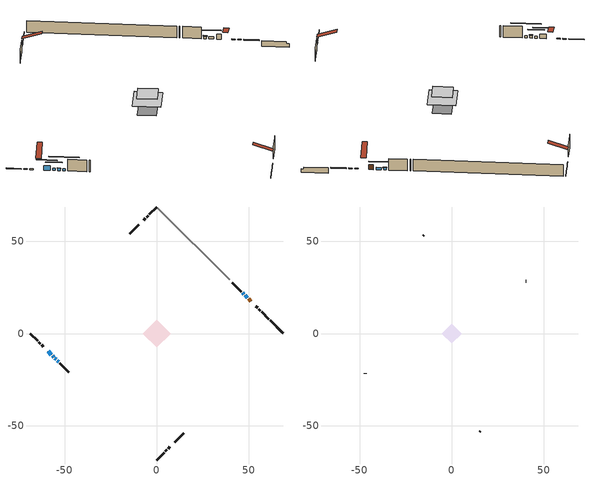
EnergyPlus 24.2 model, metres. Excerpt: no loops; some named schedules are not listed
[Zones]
conditioned space
 floor outside (Floor1 construction): -0.86,0 0,0.86 0.86,0 0,-0.86 z0.38
 floor adiabatic (AdiabaticFloorConstruction): -7.5,0 0,7.5 7.5,0 0,-7.5 z2.82
 floor foundation (Slab1 construction): -4.94,0 0,4.94 4.94,0 0,-4.94 z-1.91
 wall outside (RimJoist1 construction): 0,-68.61 3.96,-64.65 / -68.61,0 -64.65,-3.96 / 0,68.61 -3.96,64.65 / 60.84,7.77 56.88,11.73 z0.38:0.68
 wall outside (RimJoist2 construction): 4.62,-63.99 5.47,-63.15 / -63.99,-4.62 -63.15,-5.47 / -4.62,63.99 -5.47,63.15 / 56.22,12.39 55.38,13.23 z0.38:0.68
 wall outside (RimJoist3 construction): 6.12,-62.49 7.05,-61.56 / -62.49,-6.12 -61.56,-7.05 / -6.12,62.49 -7.05,61.56 / 54.72,13.89 53.79,14.82 z0.38:0.68
 wall outside (AdiabaticWallConstruction 1): 51.11,17.5 49.83,18.78 z0.38:2.41
 wall outside (AdiabaticWallConstruction): 49.18,19.43 47.88,20.73 / 47.23,21.38 46.58,22.03 / -56.5,-12.11 -55.85,-12.76 / -55.19,-13.42 -54.54,-14.07 / -53.89,-14.72 -53.24,-15.37 z0.38:1.3; -58.88,-9.73 -57.15,-11.46 z0.38:2.21
 wall outside (Wall1 construction): 9.73,-58.88 14.63,-53.98 / -52.58,-16.03 -47.69,-20.92 / -9.73,58.88 -14.63,53.98 / 45.92,22.69 41.03,27.58 z0.38:5.26
 wall foundation (FoundationWall1 construction): 61.5,7.11,-1.91 61.5,7.11,0.38 67.9,0.71,0.38 67.9,0.71,-0.45 68.61,0,-0.45 68.61,0,-1.91
 wall adiabatic (Wall4 construction): 39.5,29.11 0.66,67.95 z0.38:5.26
 window (WindowConstruction): 49.18,19.43 47.88,20.73 z0.38:1.29
 window (WindowConstruction 1): -58.88,-9.73 -57.15,-11.46 z0.38:2.21
 window (WindowConstruction 2): 47.23,21.38 46.58,22.03 z0.38:1.29
 window (WindowConstruction 3): -56.5,-12.12 -55.85,-12.76 z0.38:1.29
 window (WindowConstruction 4): -55.19,-13.42 -54.55,-14.07 z0.38:1.29
 window (WindowConstruction 5): -53.89,-14.72 -53.24,-15.37 z0.38:1.29
 door (Door): 51.11,17.5 49.83,18.78 z0.38:2.41
 ceiling adiabatic (AdiabaticFloorConstruction): 0,-7.5 7.5,0 0,7.5 -7.5,0 z2.82
attic - vented
 floor to conditioned space (Floor2 construction Reversed): -5.33,0 0,5.33 5.33,0 0,-5.33 z5.26
 wall outside (Wall3 construction): 15.29,-53.32 15.5,-53.11 / -47.03,-21.58 -46.82,-21.79 / -15.29,53.32 -15.5,53.11 / 40.37,28.24 40.16,28.45 z0.38:5.26
 roof outside (Roof1 construction): 9.08,-59.53,5.26 3.88,-54.34,7.7 2.52,-55.71,7.7 7.71,-60.9,5.26; -59.53,-9.08,5.26 -54.34,-3.88,7.7 -55.71,-2.52,7.7 -60.9,-7.71,5.26; -9.08,59.53,5.26 -3.88,54.34,7.7 -2.52,55.71,7.7 -7.71,60.9,5.26; 51.76,16.85,5.26 46.57,11.65,7.7 47.94,10.28,7.7 53.13,15.48,5.26
shading: 46.02,22.59 51.04,17.57 51.33,17.86 46.31,22.88 z3.93; -55.29,-13.33 -60.74,-7.87 -61.03,-8.16 -55.58,-13.62 z4.85; 46.44,22.17 47.37,21.24 47.66,21.53 46.73,22.46 z1.5; -53.98,-14.63 -58.36,-10.25 -58.65,-10.54 -54.27,-14.92 z3.93; -54.4,-14.21 -55.33,-13.28 -55.62,-13.57 -54.69,-14.5 z1.5; -49.65,-18.96 -57.48,-11.13 -57.77,-11.42 -49.94,-19.25 z6.38
[Building]
Building 1: Terrain=Suburbs
[Site:Location]
Halifax Intl AP_NS: Latitude {deg}=44.88; Longitude {deg}=-63.51; Time Zone {hr}=-4; Elevation {m}=145; Keep Site Location Information=Yes
[Site:GroundTemperature:Shallow]
3.15511, 1.33576, 1.19006, 2.05344, 5.51939, 8.9692, 11.96, 13.8546, 14.0156, 12.4746, 9.56009, 6.2161
[Site:WaterMainsTemperature]
Calculation Method=Schedule; Temperature Schedule=mains temperature schedule
[Material] Roughness=Rough; Thermal Absorptance=0.9
Name | Thickness {m} | Conductivity {W/m-K} | Density {kg/m3} | Specific Heat {J/kg-K} | Solar Absorptance | Visible Absorptance
asphalt or fiberglass shingles | 0.00635 | 0.162714 | 1121.4 | 1465.45 | 0.84 | 0.84
ceiling loosefill ins | 0.0846667 | 0.0480833 | 16.02 | 1046.75 | 0.7 | 0.7
ceiling stud and cavity | 0.1397 | 0.096283 | 65.682 | 1177.47 | 0.7 | 0.7
concrete 4.0 in. | 0.1016 | 1.803125 | 2242.8 | 837.4 | 0.7 | 0.7
concrete 8.0 in. | 0.2032 | 1.803125 | 2242.8 | 837.4 | 0.7 | 0.7
door material | 0.04445 | 0.327969 | 512.64 | 1214.23 | 0.7 | 0.7
exterior vertical ins | 0.00590487 | 0.029427 | 32.04 | 1214.23 | 0.7 | 0.7
floor covering | 0.0127 | 0.0433444 | 54.468 | 1339.84 | 0.6 | 0.6
floor rigid ins; rim joist rigid ins | 0.051816 | 0.029427 | 32.04 | 1214.23 | 0.7 | 0.7
floor rigid ins 1; wall rigid ins | 0.512978 | 0.029427 | 32.04 | 1214.23 | 0.7 | 0.7
floor stud and cavity | 0.1397 | 0.190625 | 92.3553 | 1139.71 | 0.7 | 0.7
floor stud and cavity 1 | 0.1397 | 1.75129 | 37.0049 | 1207.88 | 0.7 | 0.7
furniture material conditioned space 1 | 0.1524 | 0.115458 | 640.8 | 1214.23 | 0.6 | 0.6
gypsum board | 0.0127 | 0.160291 | 801 | 837.4 | 0.6 | 0.6
gypsum board 1 | 0.0127 | 0.160291 | 801 | 837.4 | 0.7 | 0.7
osb sheathing 0.5 in. | 0.0127 | 0.115458 | 512.64 | 1214.23 | 0.7 | 0.7
osb sheathing 0.5 in. 1 | 0.0127 | 0.115458 | 512.64 | 1214.23 | 0.84 | 0.84
osb sheathing 0.75 in. | 0.01905 | 0.115458 | 512.64 | 1214.23 | 0.7 | 0.7
osb sheathing 2.0 in. | 0.0508 | 0.115458 | 512.64 | 1214.23 | 0.7 | 0.7
rim joist stud and cavity | 0.0508 | 0.177588 | 50.32683 | 1063.81 | 0.6 | 0.6
rim joist stud and cavity 1 | 0.0508 | 0.289717 | 125.044 | 1163.47 | 0.6 | 0.6
rim joist stud and cavity 2 | 0.0508 | 0.286837 | 125.044 | 1163.47 | 0.6 | 0.6
wall stud and cavity | 0.1397 | 0.0812061 | 139.0536 | 1170.24 | 0.7 | 0.7
wall stud and cavity 1 | 0.0889 | 6.9971 | 50.32683 | 1063.81 | 0.6 | 0.6
wall stud and cavity 2 | 0.1397 | 0.0741794 | 139.0536 | 1170.24 | 0.7 | 0.7
wall stud and cavity 3 | 0.0889 | 0.380278 | 52.3479 | 1209.89 | 0.7 | 0.7
wall stud and cavity 4 | 0.0889 | 0.391764 | 83.0341 | 1211.67 | 0.7 | 0.7
wood siding | 0.0254 | 0.102417 | 544.68 | 1172.36 | 0.84 | 0.84
wood siding 1 | 0.00254 | 0.102417 | 544.68 | 1172.36 | 0.84 | 0.84
wood siding 2; wood siding 3; wood siding 4 | 0.0254 | 0.102417 | 544.68 | 1172.36 | 0.7 | 0.7
[WindowMaterial:SimpleGlazingSystem]
Name | U-Factor {W/m2-K} | Solar Heat Gain Coefficient
WindowMaterial | 2.234293 | 0.59
WindowMaterial 1 | 2.04067 | 0.66
[Construction]
AdiabaticFloorConstruction: floor stud and cavity 1, floor rigid ins 1, osb sheathing 0.75 in., floor covering
AdiabaticWallConstruction: wood siding 3, wall rigid ins, wall stud and cavity 3, gypsum board
AdiabaticWallConstruction 1: wood siding 4, wall rigid ins, wall stud and cavity 3, gypsum board
Door: door material
Floor1 construction: floor stud and cavity, floor rigid ins, osb sheathing 0.75 in., floor covering
Floor2 construction Reversed: gypsum board, ceiling stud and cavity, ceiling loosefill ins
FoundationWall1 construction: concrete 8.0 in., gypsum board 1
furniture construction conditioned space 1: furniture material conditioned space 1
PartitionWallConstruction: gypsum board, wall stud and cavity 4, gypsum board
RimJoist1 construction: wood siding 2, rim joist stud and cavity
RimJoist2 construction: wood siding 2, rim joist rigid ins, osb sheathing 2.0 in., rim joist stud and cavity 1
RimJoist3 construction: wood siding 2, rim joist rigid ins, osb sheathing 2.0 in., rim joist stud and cavity 2
Roof1 construction: asphalt or fiberglass shingles
Slab1 construction: concrete 4.0 in.
Wall1 construction: wood siding, osb sheathing 0.5 in., wall stud and cavity, gypsum board
Wall3 construction: wood siding 1, wall stud and cavity 1
Wall4 construction: osb sheathing 0.5 in. 1, wall stud and cavity 2, gypsum board
WindowConstruction; WindowConstruction 2; WindowConstruction 3; WindowConstruction 4; WindowConstruction 5: WindowMaterial
WindowConstruction 1: WindowMaterial 1
[Zone] Multiplier=1; Part of Total Floor Area=Yes
Name | Volume {m3}
attic - vented | 22.5974
conditioned space | 418.2
[Space]
Name | Zone | Volume {m3}
attic - vented 1 | attic - vented | 22.5974
conditioned space 1 | conditioned space | 418.2
[ZoneInfiltration:EffectiveLeakageArea]
infil attic - vented 1: Zone or Space=attic - vented 1; Schedule=Always On Discrete; Effective Air Leakage Area {cm2}=2036.78; Stack Coefficient=0.000509366; Wind Coefficient=1.52488e-05
[ZoneMixing]
whole house fan mix: Zone or Space=attic - vented; Schedule=Always On Continuous; Design Flow Rate Calculation Method=Flow/Zone; Design Flow Rate {m3/s}=0; Source Zone or Space=conditioned space
[SurfaceProperty:ExposedFoundationPerimeter]
Slab1: Exposed Perimeter Calculation Method=TotalExposedPerimeter; Total Exposed Perimeter {m}=10.058
[InternalMass] Zone or ZoneList=conditioned space; Space or SpaceList=conditioned space 1
Name | Construction | Surface Area {m2}
furniture mass conditioned space 1 | furniture construction conditioned space 1 | 65.1442
partition wall mass | PartitionWallConstruction | 162.861
[Lights]
interior lighting: Zone or ZoneList or Space or SpaceList=conditioned space 1; Schedule=interior lighting schedule; Design Level Calculation Method=LightingLevel; Lighting Level {W}=343.2; Return Air Fraction=0; Fraction Radiant=0.6; Fraction Visible=0.2; Fraction Replaceable=1
[People]
occupants: Zone or ZoneList or Space or SpaceList=conditioned space 1; Number of People Schedule=occupants schedule; Number of People Calculation Method=People; Number of People=3; Fraction Radiant=0.314171; Sensible Heat Fraction=0.56303; Activity Level Schedule=occupants activity schedule; Carbon Dioxide Generation Rate {m3/s-W}=0; Enable ASHRAE 55 Comfort Warnings=No; Mean Radiant Temperature Calculation Type=EnclosureAveraged
[ElectricEquipment] Zone or ZoneList or Space or SpaceList=conditioned space 1; Design Level Calculation Method=EquipmentLevel
Name | Schedule | Design Level {W} | Fraction Latent | Fraction Radiant | Fraction Lost
clothes dryer | clothes dryer schedule | 140.772 | 0.015 | 0.081 | 0.85
clothes washer | clothes washer schedule | 32.1985 | 0.03 | 0.162 | 0.7
cooking range | cooking range schedule | 208.969 | 0.08 | 0.432 | 0.2
dishwasher | dishwasher schedule | 66.8632 | 0.3 | 0.18 | 0.4
fridge | fridge schedule | 72.9452 | 0 | 0.6 | 0
mech vent bath fan 0 | mech vent bath fan 0 schedule | 50.2 | 0 | 0 | 1
mech vent bath fan 1 | mech vent bath fan 1 schedule | 50.2 | 0 | 0 | 1
mech vent house fan | mech vent house fan schedule | 0 | 0 | 0 | 1
mech vent house fan cfis | mech vent house fan cfis schedule | 0 | 0 | 0 | 0
mech vent range fan 0 | mech vent range fan 0 schedule | 57 | 0 | 0 | 1
misc plug loads | misc plug loads schedule | 494.7 | 0.045 | 0.513 | 0.1
whole house fan | Always On Discrete | 0 | 0 | 0 | 1
[OtherEquipment] Zone or ZoneList or Space or SpaceList=conditioned space 1; Design Level Calculation Method=EquipmentLevel
Name | Fuel Type | Schedule | Design Level {W} | Fraction Latent | Fraction Radiant | Fraction Lost
clothes dryer 1 | Electricity | clothes dryer schedule | 0 | 0.015 | 0.081 | 0.85
cooking range 1 | Electricity | cooking range schedule | 0 | 0.08 | 0.432 | 0.2
general water use latent | None | general water use schedule | 59.3978 | 1 | 0 | 0
general water use sensible | None | general water use schedule | -58.539 | 0 | 0.6 | 0
mech vent house fan latent load | None | Always On Discrete | 0 | 1 | 0 | 0
mech vent house fan sensible load | None | Always On Discrete | 0 | 0 | 0 | 0
water heater energy adjustment1 | FuelOilNo2 | Always On Discrete | 0.01 | 0 | 0 | 1
[ZoneInfiltration:DesignFlowRate] Zone or ZoneList or Space or SpaceList=conditioned space 1; Schedule=Always On Discrete; Design Flow Rate Calculation Method=Flow/Zone; Design Flow Rate {m3/s}=0
infil flow; natural vent flow; whole house fan flow
[Foundation:Kiva]
Foundation Kiva 1: Initial Indoor Air Temperature {C}=18; Wall Height Above Grade {m}=0.379994; Wall Depth Below Slab {m}=0.2032; Custom Block Material Name 1=exterior vertical ins; Custom Block Depth 1 {m}=2.28999; Custom Block X Position 1 {m}=0.2159; Custom Block Z Position 1 {m}=0
[Foundation:Kiva:Settings]
Soil Conductivity {W/m-K}=0.849921; Soil Density {kg/m3}=1842.3; Soil Specific Heat {J/kg-K}=418.7; Ground Solar Absorptivity=0.9; Ground Thermal Absorptivity=0.9; Ground Surface Roughness {m}=0.03; Far-Field Width {m}=40; Deep-Ground Boundary Condition=ZeroFlux; Deep-Ground Depth {m}=40; Minimum Cell Dimension {m}=0.2; Maximum Cell Growth Coefficient=3; Simulation Timestep=Timestep
[Exterior:Lights]
exterior lighting: Schedule=exterior lighting schedule; Design Level {W}=75.6
[Schedule:Constant]
Name | Hourly Value
Always On Continuous; mech vent house fan schedule; mech vent house fan cfis schedule; Always On Discrete | 1
occupants activity schedule | 117.228
fridge schedule | 0
[Schedule:Week:Daily]
interior lighting schedule Week Rule - Jan1-Jan27: interior lighting schedule day, interior lighting schedule day, interior lighting schedule day, interior lighting schedule day, interior lighting schedule day, interior lighting schedule day, interior lighting schedule day, interior lighting schedule default day, interior lighting schedule default day, interior lighting schedule default day, interior lighting schedule default day, interior lighting schedule default day
interior lighting schedule Week Rule - Jan28-Feb3: interior lighting schedule day, interior lighting schedule day, interior lighting schedule day, interior lighting schedule day, interior lighting schedule day 1, interior lighting schedule day 1, interior lighting schedule day 1, interior lighting schedule default day, interior lighting schedule default day, interior lighting schedule default day, interior lighting schedule default day, interior lighting schedule default day
interior lighting schedule Week Rule - Feb4-Feb24: interior lighting schedule day 1, interior lighting schedule day 1, interior lighting schedule day 1, interior lighting schedule day 1, interior lighting schedule day 1, interior lighting schedule day 1, interior lighting schedule day 1, interior lighting schedule default day, interior lighting schedule default day, interior lighting schedule default day, interior lighting schedule default day, interior lighting schedule default day
interior lighting schedule Week Rule - Feb25-Mar3: interior lighting schedule day 1, interior lighting schedule day 1, interior lighting schedule day 1, interior lighting schedule day 1, interior lighting schedule day 2, interior lighting schedule day 2, interior lighting schedule day 2, interior lighting schedule default day, interior lighting schedule default day, interior lighting schedule default day, interior lighting schedule default day, interior lighting schedule default day
interior lighting schedule Week Rule - Mar4-Mar31: interior lighting schedule day 2, interior lighting schedule day 2, interior lighting schedule day 2, interior lighting schedule day 2, interior lighting schedule day 2, interior lighting schedule day 2, interior lighting schedule day 2, interior lighting schedule default day, interior lighting schedule default day, interior lighting schedule default day, interior lighting schedule default day, interior lighting schedule default day
interior lighting schedule Week Rule - Apr1-Apr28: interior lighting schedule day 3, interior lighting schedule day 3, interior lighting schedule day 3, interior lighting schedule day 3, interior lighting schedule day 3, interior lighting schedule day 3, interior lighting schedule day 3, interior lighting schedule default day, interior lighting schedule default day, interior lighting schedule default day, interior lighting schedule default day, interior lighting schedule default day
interior lighting schedule Week Rule - Apr29-May5: interior lighting schedule day 3, interior lighting schedule day 3, interior lighting schedule day 4, interior lighting schedule day 4, interior lighting schedule day 4, interior lighting schedule day 4, interior lighting schedule day 4, interior lighting schedule default day, interior lighting schedule default day, interior lighting schedule default day, interior lighting schedule default day, interior lighting schedule default day
interior lighting schedule Week Rule - May6-May26: interior lighting schedule day 4, interior lighting schedule day 4, interior lighting schedule day 4, interior lighting schedule day 4, interior lighting schedule day 4, interior lighting schedule day 4, interior lighting schedule day 4, interior lighting schedule default day, interior lighting schedule default day, interior lighting schedule default day, interior lighting schedule default day, interior lighting schedule default day
interior lighting schedule Week Rule - May27-Jun2: interior lighting schedule day 4, interior lighting schedule day 4, interior lighting schedule day 4, interior lighting schedule day 4, interior lighting schedule day 4, interior lighting schedule day 5, interior lighting schedule day 5, interior lighting schedule default day, interior lighting schedule default day, interior lighting schedule default day, interior lighting schedule default day, interior lighting schedule default day
interior lighting schedule Week Rule - Jun3-Jun30: interior lighting schedule day 5, interior lighting schedule day 5, interior lighting schedule day 5, interior lighting schedule day 5, interior lighting schedule day 5, interior lighting schedule day 5, interior lighting schedule day 5, interior lighting schedule default day, interior lighting schedule default day, interior lighting schedule default day, interior lighting schedule default day, interior lighting schedule default day
interior lighting schedule Week Rule - Jul1-Jul28: interior lighting schedule day 6, interior lighting schedule day 6, interior lighting schedule day 6, interior lighting schedule day 6, interior lighting schedule day 6, interior lighting schedule day 6, interior lighting schedule day 6, interior lighting schedule default day, interior lighting schedule default day, interior lighting schedule default day, interior lighting schedule default day, interior lighting schedule default day
interior lighting schedule Week Rule - Jul29-Aug4: interior lighting schedule day 6, interior lighting schedule day 6, interior lighting schedule day 6, interior lighting schedule day 7, interior lighting schedule day 7, interior lighting schedule day 7, interior lighting schedule day 7, interior lighting schedule default day, interior lighting schedule default day, interior lighting schedule default day, interior lighting schedule default day, interior lighting schedule default day
interior lighting schedule Week Rule - Aug5-Aug25: interior lighting schedule day 7, interior lighting schedule day 7, interior lighting schedule day 7, interior lighting schedule day 7, interior lighting schedule day 7, interior lighting schedule day 7, interior lighting schedule day 7, interior lighting schedule default day, interior lighting schedule default day, interior lighting schedule default day, interior lighting schedule default day, interior lighting schedule default day
interior lighting schedule Week Rule - Aug26-Sep1: interior lighting schedule day 7, interior lighting schedule day 7, interior lighting schedule day 7, interior lighting schedule day 7, interior lighting schedule day 7, interior lighting schedule day 7, interior lighting schedule day 8, interior lighting schedule default day, interior lighting schedule default day, interior lighting schedule default day, interior lighting schedule default day, interior lighting schedule default day
interior lighting schedule Week Rule - Sep2-Sep29: interior lighting schedule day 8, interior lighting schedule day 8, interior lighting schedule day 8, interior lighting schedule day 8, interior lighting schedule day 8, interior lighting schedule day 8, interior lighting schedule day 8, interior lighting schedule default day, interior lighting schedule default day, interior lighting schedule default day, interior lighting schedule default day, interior lighting schedule default day
interior lighting schedule Week Rule - Sep30-Oct6: interior lighting schedule day 8, interior lighting schedule day 9, interior lighting schedule day 9, interior lighting schedule day 9, interior lighting schedule day 9, interior lighting schedule day 9, interior lighting schedule day 9, interior lighting schedule default day, interior lighting schedule default day, interior lighting schedule default day, interior lighting schedule default day, interior lighting schedule default day
interior lighting schedule Week Rule - Oct7-Oct27: interior lighting schedule day 9, interior lighting schedule day 9, interior lighting schedule day 9, interior lighting schedule day 9, interior lighting schedule day 9, interior lighting schedule day 9, interior lighting schedule day 9, interior lighting schedule default day, interior lighting schedule default day, interior lighting schedule default day, interior lighting schedule default day, interior lighting schedule default day
interior lighting schedule Week Rule - Oct28-Nov3: interior lighting schedule day 9, interior lighting schedule day 9, interior lighting schedule day 9, interior lighting schedule day 9, interior lighting schedule day 10, interior lighting schedule day 10, interior lighting schedule day 10, interior lighting schedule default day, interior lighting schedule default day, interior lighting schedule default day, interior lighting schedule default day, interior lighting schedule default day
interior lighting schedule Week Rule - Nov4-Nov24: interior lighting schedule day 10, interior lighting schedule day 10, interior lighting schedule day 10, interior lighting schedule day 10, interior lighting schedule day 10, interior lighting schedule day 10, interior lighting schedule day 10, interior lighting schedule default day, interior lighting schedule default day, interior lighting schedule default day, interior lighting schedule default day, interior lighting schedule default day
interior lighting schedule Week Rule - Nov25-Dec1: interior lighting schedule day 10, interior lighting schedule day 10, interior lighting schedule day 10, interior lighting schedule day 10, interior lighting schedule day 10, interior lighting schedule day 10, interior lighting schedule day 11, interior lighting schedule default day, interior lighting schedule default day, interior lighting schedule default day, interior lighting schedule default day, interior lighting schedule default day
interior lighting schedule Week Rule - Dec2-Dec31: interior lighting schedule day 11, interior lighting schedule day 11, interior lighting schedule day 11, interior lighting schedule day 11, interior lighting schedule day 11, interior lighting schedule day 11, interior lighting schedule day 11, interior lighting schedule default day, interior lighting schedule default day, interior lighting schedule default day, interior lighting schedule default day, interior lighting schedule default day
occupants schedule Week Rule - Jan1-Dec31: occupants schedule day, occupants schedule day, occupants schedule day, occupants schedule day, occupants schedule day, occupants schedule day, occupants schedule day, occupants schedule default day, occupants schedule default day, occupants schedule default day, occupants schedule default day, occupants schedule default day
clothes dryer schedule Week Rule - Jan1-Dec31: clothes dryer schedule day, clothes dryer schedule day, clothes dryer schedule day, clothes dryer schedule day, clothes dryer schedule day, clothes dryer schedule day, clothes dryer schedule day, clothes dryer schedule default day, clothes dryer schedule default day, clothes dryer schedule default day, clothes dryer schedule default day, clothes dryer schedule default day
clothes washer schedule Week Rule - Jan1-Dec31: clothes washer schedule day, clothes washer schedule day, clothes washer schedule day, clothes washer schedule day, clothes washer schedule day, clothes washer schedule day, clothes washer schedule day, clothes washer schedule default day, clothes washer schedule default day, clothes washer schedule default day, clothes washer schedule default day, clothes washer schedule default day
cooking range schedule Week Rule - Jan1-Dec31: cooking range schedule day, cooking range schedule day, cooking range schedule day, cooking range schedule day, cooking range schedule day, cooking range schedule day, cooking range schedule day, cooking range schedule default day, cooking range schedule default day, cooking range schedule default day, cooking range schedule default day, cooking range schedule default day
dishwasher schedule Week Rule - Jan1-Dec31: dishwasher schedule day, dishwasher schedule day, dishwasher schedule day, dishwasher schedule day, dishwasher schedule day, dishwasher schedule day, dishwasher schedule day, dishwasher schedule default day, dishwasher schedule default day, dishwasher schedule default day, dishwasher schedule default day, dishwasher schedule default day
mech vent bath fan 0 schedule Week Rule - Jan1-Dec31: mech vent bath fan 0 schedule day, mech vent bath fan 0 schedule day, mech vent bath fan 0 schedule day, mech vent bath fan 0 schedule day, mech vent bath fan 0 schedule day, mech vent bath fan 0 schedule day, mech vent bath fan 0 schedule day, mech vent bath fan 0 schedule default day, mech vent bath fan 0 schedule default day, mech vent bath fan 0 schedule default day, mech vent bath fan 0 schedule default day, mech vent bath fan 0 schedule default day
mech vent bath fan 1 schedule Week Rule - Jan1-Dec31: mech vent bath fan 1 schedule day, mech vent bath fan 1 schedule day, mech vent bath fan 1 schedule day, mech vent bath fan 1 schedule day, mech vent bath fan 1 schedule day, mech vent bath fan 1 schedule day, mech vent bath fan 1 schedule day, mech vent bath fan 1 schedule default day, mech vent bath fan 1 schedule default day, mech vent bath fan 1 schedule default day, mech vent bath fan 1 schedule default day, mech vent bath fan 1 schedule default day
mech vent range fan 0 schedule Week Rule - Jan1-Dec31: mech vent range fan 0 schedule day, mech vent range fan 0 schedule day, mech vent range fan 0 schedule day, mech vent range fan 0 schedule day, mech vent range fan 0 schedule day, mech vent range fan 0 schedule day, mech vent range fan 0 schedule day, mech vent range fan 0 schedule default day, mech vent range fan 0 schedule default day, mech vent range fan 0 schedule default day, mech vent range fan 0 schedule default day, mech vent range fan 0 schedule default day
misc plug loads schedule Week Rule - Jan1-Dec31: misc plug loads schedule day, misc plug loads schedule day, misc plug loads schedule day, misc plug loads schedule day, misc plug loads schedule day, misc plug loads schedule day, misc plug loads schedule day, misc plug loads schedule default day, misc plug loads schedule default day, misc plug loads schedule default day, misc plug loads schedule default day, misc plug loads schedule default day
general water use schedule Week Rule - Jan1-Dec31: general water use schedule day, general water use schedule day, general water use schedule day, general water use schedule day, general water use schedule day, general water use schedule day, general water use schedule day, general water use schedule default day, general water use schedule default day, general water use schedule default day, general water use schedule default day, general water use schedule default day
exterior lighting schedule Week Rule - Jan1-Jan27: exterior lighting schedule day, exterior lighting schedule day, exterior lighting schedule day, exterior lighting schedule day, exterior lighting schedule day, exterior lighting schedule day, exterior lighting schedule day, exterior lighting schedule default day, exterior lighting schedule default day, exterior lighting schedule default day, exterior lighting schedule default day, exterior lighting schedule default day
exterior lighting schedule Week Rule - Jan28-Feb3: exterior lighting schedule day, exterior lighting schedule day, exterior lighting schedule day, exterior lighting schedule day, exterior lighting schedule day 1, exterior lighting schedule day 1, exterior lighting schedule day 1, exterior lighting schedule default day, exterior lighting schedule default day, exterior lighting schedule default day, exterior lighting schedule default day, exterior lighting schedule default day
exterior lighting schedule Week Rule - Feb4-Feb24: exterior lighting schedule day 1, exterior lighting schedule day 1, exterior lighting schedule day 1, exterior lighting schedule day 1, exterior lighting schedule day 1, exterior lighting schedule day 1, exterior lighting schedule day 1, exterior lighting schedule default day, exterior lighting schedule default day, exterior lighting schedule default day, exterior lighting schedule default day, exterior lighting schedule default day
exterior lighting schedule Week Rule - Feb25-Mar3: exterior lighting schedule day 1, exterior lighting schedule day 1, exterior lighting schedule day 1, exterior lighting schedule day 1, exterior lighting schedule day 2, exterior lighting schedule day 2, exterior lighting schedule day 2, exterior lighting schedule default day, exterior lighting schedule default day, exterior lighting schedule default day, exterior lighting schedule default day, exterior lighting schedule default day
exterior lighting schedule Week Rule - Mar4-Mar31: exterior lighting schedule day 2, exterior lighting schedule day 2, exterior lighting schedule day 2, exterior lighting schedule day 2, exterior lighting schedule day 2, exterior lighting schedule day 2, exterior lighting schedule day 2, exterior lighting schedule default day, exterior lighting schedule default day, exterior lighting schedule default day, exterior lighting schedule default day, exterior lighting schedule default day
exterior lighting schedule Week Rule - Apr1-Apr28: exterior lighting schedule day 3, exterior lighting schedule day 3, exterior lighting schedule day 3, exterior lighting schedule day 3, exterior lighting schedule day 3, exterior lighting schedule day 3, exterior lighting schedule day 3, exterior lighting schedule default day, exterior lighting schedule default day, exterior lighting schedule default day, exterior lighting schedule default day, exterior lighting schedule default day
exterior lighting schedule Week Rule - Apr29-May5: exterior lighting schedule day 3, exterior lighting schedule day 3, exterior lighting schedule day 4, exterior lighting schedule day 4, exterior lighting schedule day 4, exterior lighting schedule day 4, exterior lighting schedule day 4, exterior lighting schedule default day, exterior lighting schedule default day, exterior lighting schedule default day, exterior lighting schedule default day, exterior lighting schedule default day
exterior lighting schedule Week Rule - May6-May26: exterior lighting schedule day 4, exterior lighting schedule day 4, exterior lighting schedule day 4, exterior lighting schedule day 4, exterior lighting schedule day 4, exterior lighting schedule day 4, exterior lighting schedule day 4, exterior lighting schedule default day, exterior lighting schedule default day, exterior lighting schedule default day, exterior lighting schedule default day, exterior lighting schedule default day
exterior lighting schedule Week Rule - May27-Jun2: exterior lighting schedule day 4, exterior lighting schedule day 4, exterior lighting schedule day 4, exterior lighting schedule day 4, exterior lighting schedule day 4, exterior lighting schedule day 5, exterior lighting schedule day 5, exterior lighting schedule default day, exterior lighting schedule default day, exterior lighting schedule default day, exterior lighting schedule default day, exterior lighting schedule default day
exterior lighting schedule Week Rule - Jun3-Jun30: exterior lighting schedule day 5, exterior lighting schedule day 5, exterior lighting schedule day 5, exterior lighting schedule day 5, exterior lighting schedule day 5, exterior lighting schedule day 5, exterior lighting schedule day 5, exterior lighting schedule default day, exterior lighting schedule default day, exterior lighting schedule default day, exterior lighting schedule default day, exterior lighting schedule default day
exterior lighting schedule Week Rule - Jul1-Jul28: exterior lighting schedule day 6, exterior lighting schedule day 6, exterior lighting schedule day 6, exterior lighting schedule day 6, exterior lighting schedule day 6, exterior lighting schedule day 6, exterior lighting schedule day 6, exterior lighting schedule default day, exterior lighting schedule default day, exterior lighting schedule default day, exterior lighting schedule default day, exterior lighting schedule default day
exterior lighting schedule Week Rule - Jul29-Aug4: exterior lighting schedule day 6, exterior lighting schedule day 6, exterior lighting schedule day 6, exterior lighting schedule day 7, exterior lighting schedule day 7, exterior lighting schedule day 7, exterior lighting schedule day 7, exterior lighting schedule default day, exterior lighting schedule default day, exterior lighting schedule default day, exterior lighting schedule default day, exterior lighting schedule default day
exterior lighting schedule Week Rule - Aug5-Aug25: exterior lighting schedule day 7, exterior lighting schedule day 7, exterior lighting schedule day 7, exterior lighting schedule day 7, exterior lighting schedule day 7, exterior lighting schedule day 7, exterior lighting schedule day 7, exterior lighting schedule default day, exterior lighting schedule default day, exterior lighting schedule default day, exterior lighting schedule default day, exterior lighting schedule default day
exterior lighting schedule Week Rule - Aug26-Sep1: exterior lighting schedule day 7, exterior lighting schedule day 7, exterior lighting schedule day 7, exterior lighting schedule day 7, exterior lighting schedule day 7, exterior lighting schedule day 7, exterior lighting schedule day 8, exterior lighting schedule default day, exterior lighting schedule default day, exterior lighting schedule default day, exterior lighting schedule default day, exterior lighting schedule default day
exterior lighting schedule Week Rule - Sep2-Sep29: exterior lighting schedule day 8, exterior lighting schedule day 8, exterior lighting schedule day 8, exterior lighting schedule day 8, exterior lighting schedule day 8, exterior lighting schedule day 8, exterior lighting schedule day 8, exterior lighting schedule default day, exterior lighting schedule default day, exterior lighting schedule default day, exterior lighting schedule default day, exterior lighting schedule default day
exterior lighting schedule Week Rule - Sep30-Oct6: exterior lighting schedule day 8, exterior lighting schedule day 9, exterior lighting schedule day 9, exterior lighting schedule day 9, exterior lighting schedule day 9, exterior lighting schedule day 9, exterior lighting schedule day 9, exterior lighting schedule default day, exterior lighting schedule default day, exterior lighting schedule default day, exterior lighting schedule default day, exterior lighting schedule default day
exterior lighting schedule Week Rule - Oct7-Oct27: exterior lighting schedule day 9, exterior lighting schedule day 9, exterior lighting schedule day 9, exterior lighting schedule day 9, exterior lighting schedule day 9, exterior lighting schedule day 9, exterior lighting schedule day 9, exterior lighting schedule default day, exterior lighting schedule default day, exterior lighting schedule default day, exterior lighting schedule default day, exterior lighting schedule default day
exterior lighting schedule Week Rule - Oct28-Nov3: exterior lighting schedule day 9, exterior lighting schedule day 9, exterior lighting schedule day 9, exterior lighting schedule day 9, exterior lighting schedule day 10, exterior lighting schedule day 10, exterior lighting schedule day 10, exterior lighting schedule default day, exterior lighting schedule default day, exterior lighting schedule default day, exterior lighting schedule default day, exterior lighting schedule default day
exterior lighting schedule Week Rule - Nov4-Nov24: exterior lighting schedule day 10, exterior lighting schedule day 10, exterior lighting schedule day 10, exterior lighting schedule day 10, exterior lighting schedule day 10, exterior lighting schedule day 10, exterior lighting schedule day 10, exterior lighting schedule default day, exterior lighting schedule default day, exterior lighting schedule default day, exterior lighting schedule default day, exterior lighting schedule default day
exterior lighting schedule Week Rule - Nov25-Dec1: exterior lighting schedule day 10, exterior lighting schedule day 10, exterior lighting schedule day 10, exterior lighting schedule day 10, exterior lighting schedule day 10, exterior lighting schedule day 10, exterior lighting schedule day 11, exterior lighting schedule default day, exterior lighting schedule default day, exterior lighting schedule default day, exterior lighting schedule default day, exterior lighting schedule default day
[Schedule:Year]
interior lighting schedule: interior lighting schedule Week Rule - Jan1-Jan27, 1, 1, 1, 27, interior lighting schedule Week Rule - Jan28-Feb3, 1, 28, 2, 3, interior lighting schedule Week Rule - Feb4-Feb24, 2, 4, 2, 24, interior lighting schedule Week Rule - Feb25-Mar3, 2, 25, 3, 3, interior lighting schedule Week Rule - Mar4-Mar31, 3, 4, 3, 31, interior lighting schedule Week Rule - Apr1-Apr28, 4, 1, 4, 28, interior lighting schedule Week Rule - Apr29-May5, 4, 29, 5, 5, interior lighting schedule Week Rule - May6-May26, 5, 6, 5, 26, interior lighting schedule Week Rule - May27-Jun2, 5, 27, 6, 2, interior lighting schedule Week Rule - Jun3-Jun30, 6, 3, 6, 30, interior lighting schedule Week Rule - Jul1-Jul28, 7, 1, 7, 28, interior lighting schedule Week Rule - Jul29-Aug4, 7, 29, 8, 4, interior lighting schedule Week Rule - Aug5-Aug25, 8, 5, 8, 25, interior lighting schedule Week Rule - Aug26-Sep1, 8, 26, 9, 1, interior lighting schedule Week Rule - Sep2-Sep29, 9, 2, 9, 29, interior lighting schedule Week Rule - Sep30-Oct6, 9, 30, 10, 6, interior lighting schedule Week Rule - Oct7-Oct27, 10, 7, 10, 27, interior lighting schedule Week Rule - Oct28-Nov3, 10, 28, 11, 3, interior lighting schedule Week Rule - Nov4-Nov24, 11, 4, 11, 24, interior lighting schedule Week Rule - Nov25-Dec1, 11, 25, 12, 1, interior lighting schedule Week Rule - Dec2-Dec31, 12, 2, 12, 31
occupants schedule: occupants schedule Week Rule - Jan1-Dec31, 1, 1, 12, 31
clothes dryer schedule: clothes dryer schedule Week Rule - Jan1-Dec31, 1, 1, 12, 31
clothes washer schedule: clothes washer schedule Week Rule - Jan1-Dec31, 1, 1, 12, 31
cooking range schedule: cooking range schedule Week Rule - Jan1-Dec31, 1, 1, 12, 31
dishwasher schedule: dishwasher schedule Week Rule - Jan1-Dec31, 1, 1, 12, 31
mech vent bath fan 0 schedule: mech vent bath fan 0 schedule Week Rule - Jan1-Dec31, 1, 1, 12, 31
mech vent bath fan 1 schedule: mech vent bath fan 1 schedule Week Rule - Jan1-Dec31, 1, 1, 12, 31
mech vent range fan 0 schedule: mech vent range fan 0 schedule Week Rule - Jan1-Dec31, 1, 1, 12, 31
misc plug loads schedule: misc plug loads schedule Week Rule - Jan1-Dec31, 1, 1, 12, 31
general water use schedule: general water use schedule Week Rule - Jan1-Dec31, 1, 1, 12, 31
exterior lighting schedule: exterior lighting schedule Week Rule - Jan1-Jan27, 1, 1, 1, 27, exterior lighting schedule Week Rule - Jan28-Feb3, 1, 28, 2, 3, exterior lighting schedule Week Rule - Feb4-Feb24, 2, 4, 2, 24, exterior lighting schedule Week Rule - Feb25-Mar3, 2, 25, 3, 3, exterior lighting schedule Week Rule - Mar4-Mar31, 3, 4, 3, 31, exterior lighting schedule Week Rule - Apr1-Apr28, 4, 1, 4, 28, exterior lighting schedule Week Rule - Apr29-May5, 4, 29, 5, 5, exterior lighting schedule Week Rule - May6-May26, 5, 6, 5, 26, exterior lighting schedule Week Rule - May27-Jun2, 5, 27, 6, 2, exterior lighting schedule Week Rule - Jun3-Jun30, 6, 3, 6, 30, exterior lighting schedule Week Rule - Jul1-Jul28, 7, 1, 7, 28, exterior lighting schedule Week Rule - Jul29-Aug4, 7, 29, 8, 4, exterior lighting schedule Week Rule - Aug5-Aug25, 8, 5, 8, 25, exterior lighting schedule Week Rule - Aug26-Sep1, 8, 26, 9, 1, exterior lighting schedule Week Rule - Sep2-Sep29, 9, 2, 9, 29, exterior lighting schedule Week Rule - Sep30-Oct6, 9, 30, 10, 6, exterior lighting schedule Week Rule - Oct7-Oct27, 10, 7, 10, 27, exterior lighting schedule Week Rule - Oct28-Nov3, 10, 28, 11, 3, exterior lighting schedule Week Rule - Nov4-Nov24, 11, 4, 11, 24, exterior lighting schedule Week Rule - Nov25-Dec1, 11, 25, 12, 1, exterior lighting schedule Week Rule - Dec2-Dec31, 12, 2, 12, 31
[Schedule:Compact]
mains temperature schedule: Through: 01/01, For: AllDays, Until: 24:00, 7.41, Through: 01/02, For: AllDays, Until: 24:00, 7.34833, Through: 01/03, For: AllDays, Until: 24:00, 7.28778, Through: 01/04, For: AllDays, Until: 24:00, 7.22889, Through: 01/05, For: AllDays, Until: 24:00, 7.17056, Through: 01/06, For: AllDays, Until: 24:00, 7.11333, Through: 01/07, For: AllDays, Until: 24:00, 7.05722, Through: 01/08, For: AllDays, Until: 24:00, 7.00167, Through: 01/09, For: AllDays, Until: 24:00, 6.94778, Through: 01/10, For: AllDays, Until: 24:00, 6.895, Through: 01/11, For: AllDays, Until: 24:00, 6.84333, Through: 01/12, For: AllDays, Until: 24:00, 6.79278, Through: 01/13, For: AllDays, Until: 24:00, 6.74389, Through: 01/14, For: AllDays, Until: 24:00, 6.69556, Through: 01/15, For: AllDays, Until: 24:00, 6.64889, Through: 01/16, For: AllDays, Until: 24:00, 6.60278, Through: 01/17, For: AllDays, Until: 24:00, 6.55833, Through: 01/18, For: AllDays, Until: 24:00, 6.515, Through: 01/19, For: AllDays, Until: 24:00, 6.47333, Through: 01/20, For: AllDays, Until: 24:00, 6.43278, Through: 01/21, For: AllDays, Until: 24:00, 6.39333, Through: 01/22, For: AllDays, Until: 24:00, 6.355, Through: 01/23, For: AllDays, Until: 24:00, 6.31833, Through: 01/24, For: AllDays, Until: 24:00, 6.28278, Through: 01/25, For: AllDays, Until: 24:00, 6.24889, Through: 01/26, For: AllDays, Until: 24:00, 6.21611, Through: 01/27, For: AllDays, Until: 24:00, 6.18444, Through: 01/28, For: AllDays, Until: 24:00, 6.15444, Through: 01/29, For: AllDays, Until: 24:00, 6.12556, Through: 01/30, For: AllDays, Until: 24:00, 6.09833, Through: 01/31, For: AllDays, Until: 24:00, 6.07222, Through: 02/01, For: AllDays, Until: 24:00, 6.04778, Through: 02/02, For: AllDays, Until: 24:00, 6.02444, Through: 02/03, For: AllDays, Until: 24:00, 6.00278, Through: 02/04, For: AllDays, Until: 24:00, 5.98222, Through: 02/05, For: AllDays, Until: 24:00, 5.96333, Through: 02/06, For: AllDays, Until: 24:00, 5.94556, Through: 02/07, For: AllDays, Until: 24:00, 5.92944, Through: 02/08, For: AllDays, Until: 24:00, 5.915, Through: 02/09, For: AllDays, Until: 24:00, 5.90167, Through: 02/10, For: AllDays, Until: 24:00, 5.89, Through: 02/11, For: AllDays, Until: 24:00, 5.87944, Through: 02/12, For: AllDays, Until: 24:00, 5.87056, Through: 02/13, For: AllDays, Until: 24:00, 5.86333, Through: 02/14, For: AllDays, Until: 24:00, 5.85722, Through: 02/15, For: AllDays, Until: 24:00, 5.85278, Through: 02/16, For: AllDays, Until: 24:00, 5.84944, Through: 02/17, For: AllDays, Until: 24:00, 5.84833, Through: 02/18, For: AllDays, Until: 24:00, 5.84778, Through: 02/19, For: AllDays, Until: 24:00, 5.84944, Through: 02/20, For: AllDays, Until: 24:00, 5.85167, Through: 02/21, For: AllDays, Until: 24:00, 5.85611, Through: 02/22, For: AllDays, Until: 24:00, 5.86167, Through: 02/23, For: AllDays, Until: 24:00, 5.86889, Through: 02/24, For: AllDays, Until: 24:00, 5.87722, Through: 02/25, For: AllDays, Until: 24:00, 5.88722, Through: 02/26, For: AllDays, Until: 24:00, 5.89889, Through: 02/27, For: AllDays, Until: 24:00, 5.91167, Through: 02/28, For: AllDays, Until: 24:00, 5.92611, Through: 03/01, For: AllDays, Until: 24:00, 5.94222, Through: 03/02, For: AllDays, Until: 24:00, 5.95944, Through: 03/03, For: AllDays, Until: 24:00, 5.97778, Through: 03/04, For: AllDays, Until: 24:00, 5.99778, Through: 03/05, For: AllDays, Until: 24:00, 6.01944, Through: 03/06, For: AllDays, Until: 24:00, 6.04222, Through: 03/07, For: AllDays, Until: 24:00, 6.06667, Through: 03/08, For: AllDays, Until: 24:00, 6.09222, Through: 03/09, For: AllDays, Until: 24:00, 6.11944, Through: 03/10, For: AllDays, Until: 24:00, 6.14778, Through: 03/11, For: AllDays, Until: 24:00, 6.17722, Through: 03/12, For: AllDays, Until: 24:00, 6.20833, Through: 03/13, For: AllDays, Until: 24:00, 6.24111, Through: 03/14, For: AllDays, Until: 24:00, 6.275, Through: 03/15, For: AllDays, Until: 24:00, 6.31, Through: 03/16, For: AllDays, Until: 24:00, 6.34667, Through: 03/17, For: AllDays, Until: 24:00, 6.38444, Through: 03/18, For: AllDays, Until: 24:00, 6.42333, Through: 03/19, For: AllDays, Until: 24:00, 6.46389, Through: 03/20, For: AllDays, Until: 24:00, 6.50556, Through: 03/21, For: AllDays, Until: 24:00, 6.54833, Through: 03/22, For: AllDays, Until: 24:00, 6.59278, Through: 03/23, For: AllDays, Until: 24:00, 6.63833, Through: 03/24, For: AllDays, Until: 24:00, 6.685, Through: 03/25, For: AllDays, Until: 24:00, 6.73278, Through: 03/26, For: AllDays, Until: 24:00, 6.78167, Through: 03/27, For: AllDays, Until: 24:00, 6.83167, Through: 03/28, For: AllDays, Until: 24:00, 6.88333, Through: 03/29, For: AllDays, Until: 24:00, 6.93611, Through: 03/30, For: AllDays, Until: 24:00, 6.98944, Through: 03/31, For: AllDays, Until: 24:00, 7.04444, Through: 04/01, For: AllDays, Until: 24:00, 7.1, Through: 04/02, For: AllDays, Until: 24:00, 7.15722, Through: 04/03, For: AllDays, Until: 24:00, 7.21556, Through: 04/04, For: AllDays, Until: 24:00, 7.27444, Through: 04/05, For: AllDays, Until: 24:00, 7.33444, Through: 04/06, For: AllDays, Until: 24:00, 7.39556, Through: 04/07, For: AllDays, Until: 24:00, 7.45778, Through: 04/08, For: AllDays, Until: 24:00, 7.52111, Through: 04/09, For: AllDays, Until: 24:00, 7.585, Through: 04/10, For: AllDays, Until: 24:00, 7.65, Through: 04/11, For: AllDays, Until: 24:00, 7.71611, Through: 04/12, For: AllDays, Until: 24:00, 7.78333, Through: 04/13, For: AllDays, Until: 24:00, 7.85111, Through: 04/14, For: AllDays, Until: 24:00, 7.91944, Through: 04/15, For: AllDays, Until: 24:00, 7.98889, Through: 04/16, For: AllDays, Until: 24:00, 8.05944, Through: 04/17, For: AllDays, Until: 24:00, 8.13056, Through: 04/18, For: AllDays, Until: 24:00, 8.20222, Through: 04/19, For: AllDays, Until: 24:00, 8.275, Through: 04/20, For: AllDays, Until: 24:00, 8.34833, Through: 04/21, For: AllDays, Until: 24:00, 8.42222, Through: 04/22, For: AllDays, Until: 24:00, 8.49722, Through: 04/23, For: AllDays, Until: 24:00, 8.57278, Through: 04/24, For: AllDays, Until: 24:00, 8.64889, Through: 04/25, For: AllDays, Until: 24:00, 8.72556, Through: 04/26, For: AllDays, Until: 24:00, 8.80278, Through: 04/27, For: AllDays, Until: 24:00, 8.88111, Through: 04/28, For: AllDays, Until: 24:00, 8.95944, Through: 04/29, For: AllDays, Until: 24:00, 9.03833, Through: 04/30, For: AllDays, Until: 24:00, 9.11778, Through: 05/01, For: AllDays, Until: 24:00, 9.19778, Through: 05/02, For: AllDays, Until: 24:00, 9.27833, Through: 05/03, For: AllDays, Until: 24:00, 9.35944, Through: 05/04, For: AllDays, Until: 24:00, 9.44056, Through: 05/05, For: AllDays, Until: 24:00, 9.52278, Through: 05/06, For: AllDays, Until: 24:00, 9.60444, Through: 05/07, For: AllDays, Until: 24:00, 9.68722, Through: 05/08, For: AllDays, Until: 24:00, 9.77, Through: 05/09, For: AllDays, Until: 24:00, 9.85278, Through: 05/10, For: AllDays, Until: 24:00, 9.93611, Through: 05/11, For: AllDays, Until: 24:00, 10.02, Through: 05/12, For: AllDays, Until: 24:00, 10.1039, Through: 05/13, For: AllDays, Until: 24:00, 10.1878, Through: 05/14, For: AllDays, Until: 24:00, 10.2722, Through: 05/15, For: AllDays, Until: 24:00, 10.3561, Through: 05/16, For: AllDays, Until: 24:00, 10.4406, Through: 05/17, For: AllDays, Until: 24:00, 10.5256, Through: 05/18, For: AllDays, Until: 24:00, 10.61, Through: 05/19, For: AllDays, Until: 24:00, 10.6944, Through: 05/20, For: AllDays, Until: 24:00, 10.7794, Through: 05/21, For: AllDays, Until: 24:00, 10.8639, Through: 05/22, For: AllDays, Until: 24:00, 10.9489, Through: 05/23, For: AllDays, Until: 24:00, 11.0333, Through: 05/24, For: AllDays, Until: 24:00, 11.1178, Through: 05/25, For: AllDays, Until: 24:00, 11.2022, Through: 05/26, For: AllDays, Until: 24:00, 11.2867, Through: 05/27, For: AllDays, Until: 24:00, 11.3711, Through: 05/28, For: AllDays, Until: 24:00, 11.455, Through: 05/29, For: AllDays, Until: 24:00, 11.5389, Through: 05/30, For: AllDays, Until: 24:00, 11.6222, Through: 05/31, For: AllDays, Until: 24:00, 11.7056, Through: 06/01, For: AllDays, Until: 24:00, 11.7883, Through: 06/02, For: AllDays, Until: 24:00, 11.8711, Through: 06/03, For: AllDays, Until: 24:00, 11.9539, Through: 06/04, For: AllDays, Until: 24:00, 12.0356, Through: 06/05, For: AllDays, Until: 24:00, 12.1172, Through: 06/06, For: AllDays, Until: 24:00, 12.1989, Through: 06/07, For: AllDays, Until: 24:00, 12.2794, Through: 06/08, For: AllDays, Until: 24:00, 12.36, Through: 06/09, For: AllDays, Until: 24:00, 12.44, Through: 06/10, For: AllDays, Until: 24:00, 12.5194, Through: 06/11, For: AllDays, Until: 24:00, 12.5983, Through: 06/12, For: AllDays, Until: 24:00, 12.6767, Through: 06/13, For: AllDays, Until: 24:00, 12.7544, Through: 06/14, For: AllDays, Until: 24:00, 12.8317, Through: 06/15, For: AllDays, Until: 24:00, 12.9083, Through: 06/16, For: AllDays, Until: 24:00, 12.9844, Through: 06/17, For: AllDays, Until: 24:00, 13.0594, Through: 06/18, For: AllDays, Until: 24:00, 13.1344, Through: 06/19, For: AllDays, Until: 24:00, 13.2083, Through: 06/20, For: AllDays, Until: 24:00, 13.2811, Through: 06/21, For: AllDays, Until: 24:00, 13.3539, Through: 06/22, For: AllDays, Until: 24:00, 13.4256, Through: 06/23, For: AllDays, Until: 24:00, 13.4967, Through: 06/24, For: AllDays, Until: 24:00, 13.5667, Through: 06/25, For: AllDays, Until: 24:00, 13.6361, Through: 06/26, For: AllDays, Until: 24:00, 13.7044, Through: 06/27, For: AllDays, Until: 24:00, 13.7717, Through: 06/28, For: AllDays, Until: 24:00, 13.8389, Through: 06/29, For: AllDays, Until: 24:00, 13.9044, Through: 06/30, For: AllDays, Until: 24:00, 13.9694, Through: 07/01, For: AllDays, Until: 24:00, 14.0333, Through: 07/02, For: AllDays, Until: 24:00, 14.0961, Through: 07/03, For: AllDays, Until: 24:00, 14.1583, Through: 07/04, For: AllDays, Until: 24:00, 14.2189, Through: 07/05, For: AllDays, Until: 24:00, 14.2789, Through: 07/06, For: AllDays, Until: 24:00, 14.3378, Through: 07/07, For: AllDays, Until: 24:00, 14.3956, Through: 07/08, For: AllDays, Until: 24:00, 14.4522, Through: 07/09, For: AllDays, Until: 24:00, 14.5083, Through: 07/10, For: AllDays, Until: 24:00, 14.5628, Through: 07/11, For: AllDays, Until: 24:00, 14.6161, Through: 07/12, For: AllDays, Until: 24:00, 14.6683, Through: 07/13, For: AllDays, Until: 24:00, 14.7194, Through: 07/14, For: AllDays, Until: 24:00, 14.7694, Through: 07/15, For: AllDays, Until: 24:00, 14.8183, Through: 07/16, For: AllDays, Until: 24:00, 14.8661, Through: 07/17, For: AllDays, Until: 24:00, 14.9122, Through: 07/18, For: AllDays, Until: 24:00, 14.9572, Through: 07/19, For: AllDays, Until: 24:00, 15.0011, Through: 07/20, For: AllDays, Until: 24:00, 15.0439, Through: 07/21, For: AllDays, Until: 24:00, 15.0856, Through: 07/22, For: AllDays, Until: 24:00, 15.1256, Through: 07/23, For: AllDays, Until: 24:00, 15.1644, Through: 07/24, For: AllDays, Until: 24:00, 15.2017, Through: 07/25, For: AllDays, Until: 24:00, 15.2383, Through: 07/26, For: AllDays, Until: 24:00, 15.2728, Through: 07/27, For: AllDays, Until: 24:00, 15.3067, Through: 07/28, For: AllDays, Until: 24:00, 15.3389, Through: 07/29, For: AllDays, Until: 24:00, 15.3694, Through: 07/30, For: AllDays, Until: 24:00, 15.3989, Through: 07/31, For: AllDays, Until: 24:00, 15.4272, Through: 08/01, For: AllDays, Until: 24:00, 15.4539, Through: 08/02, For: AllDays, Until: 24:00, 15.4794, Through: 08/03, For: AllDays, Until: 24:00, 15.5033, Through: 08/04, For: AllDays, Until: 24:00, 15.5261, Through: 08/05, For: AllDays, Until: 24:00, 15.5472, Through: 08/06, For: AllDays, Until: 24:00, 15.5667, Through: 08/07, For: AllDays, Until: 24:00, 15.585, Through: 08/08, For: AllDays, Until: 24:00, 15.6022, Through: 08/09, For: AllDays, Until: 24:00, 15.6172, Through: 08/10, For: AllDays, Until: 24:00, 15.6317, Through: 08/11, For: AllDays, Until: 24:00, 15.6439, Through: 08/12, For: AllDays, Until: 24:00, 15.655, Through: 08/13, For: AllDays, Until: 24:00, 15.665, Through: 08/14, For: AllDays, Until: 24:00, 15.6733, Through: 08/15, For: AllDays, Until: 24:00, 15.68, Through: 08/16, For: AllDays, Until: 24:00, 15.6856, Through: 08/17, For: AllDays, Until: 24:00, 15.6894, Through: 08/18, For: AllDays, Until: 24:00, 15.6917, Through: 08/19, For: AllDays, Until: 24:00, 15.6928, Through: 08/20, For: AllDays, Until: 24:00, 15.6922, Through: 08/21, For: AllDays, Until: 24:00, 15.69, Through: 08/22, For: AllDays, Until: 24:00, 15.6867, Through: 08/23, For: AllDays, Until: 24:00, 15.6822, Through: 08/24, For: AllDays, Until: 24:00, 15.6756, Through: 08/25, For: AllDays, Until: 24:00, 15.6678, Through: 08/26, For: AllDays, Until: 24:00, 15.6589, Through: 08/27, For: AllDays, Until: 24:00, 15.6478, Through: 08/28, For: AllDays, Until: 24:00, 15.6361, Through: 08/29, For: AllDays, Until: 24:00, 15.6222, Through: 08/30, For: AllDays, Until: 24:00, 15.6072, Through: 08/31, For: AllDays, Until: 24:00, 15.5911, Through: 09/01, For: AllDays, Until: 24:00, 15.5733, Through: 09/02, For: AllDays, Until: 24:00, 15.5539, Through: 09/03, For: AllDays, Until: 24:00, 15.5333, Through: 09/04, For: AllDays, Until: 24:00, 15.5111, Through: 09/05, For: AllDays, Until: 24:00, 15.4878, Through: 09/06, For: AllDays, Until: 24:00, 15.4628, Through: 09/07, For: AllDays, Until: 24:00, 15.4367, Through: 09/08, For: AllDays, Until: 24:00, 15.4089, Through: 09/09, For: AllDays, Until: 24:00, 15.38, Through: 09/10, For: AllDays, Until: 24:00, 15.3494, Through: 09/11, For: AllDays, Until: 24:00, 15.3178, Through: 09/12, For: AllDays, Until: 24:00, 15.2844, Through: 09/13, For: AllDays, Until: 24:00, 15.25, Through: 09/14, For: AllDays, Until: 24:00, 15.2144, Through: 09/15, For: AllDays, Until: 24:00, 15.1772, Through: 09/16, For: AllDays, Until: 24:00, 15.1389, Through: 09/17, For: AllDays, Until: 24:00, 15.0989, Through: 09/18, For: AllDays, Until: 24:00, 15.0583, Through: 09/19, For: AllDays, Until: 24:00, 15.0161, Through: 09/20, For: AllDays, Until: 24:00, 14.9722, Through: 09/21, For: AllDays, Until: 24:00, 14.9278, Through: 09/22, For: AllDays, Until: 24:00, 14.8817, Through: 09/23, For: AllDays, Until: 24:00, 14.8344, Through: 09/24, For: AllDays, Until: 24:00, 14.7861, Through: 09/25, For: AllDays, Until: 24:00, 14.7367, Through: 09/26, For: AllDays, Until: 24:00, 14.6861, Through: 09/27, For: AllDays, Until: 24:00, 14.6339, Through: 09/28, For: AllDays, Until: 24:00, 14.5811, Through: 09/29, For: AllDays, Until: 24:00, 14.5267, Through: 09/30, For: AllDays, Until: 24:00, 14.4717, Through: 10/01, For: AllDays, Until: 24:00, 14.415, Through: 10/02, For: AllDays, Until: 24:00, 14.3578, Through: 10/03, For: AllDays, Until: 24:00, 14.2989, Through: 10/04, For: AllDays, Until: 24:00, 14.2394, Through: 10/05, For: AllDays, Until: 24:00, 14.1789, Through: 10/06, For: AllDays, Until: 24:00, 14.1172, Through: 10/07, For: AllDays, Until: 24:00, 14.0544, Through: 10/08, For: AllDays, Until: 24:00, 13.9911, Through: 10/09, For: AllDays, Until: 24:00, 13.9267, Through: 10/10, For: AllDays, Until: 24:00, 13.8611, Through: 10/11, For: AllDays, Until: 24:00, 13.7944, Through: 10/12, For: AllDays, Until: 24:00, 13.7272, Through: 10/13, For: AllDays, Until: 24:00, 13.6594, Through: 10/14, For: AllDays, Until: 24:00, 13.59, Through: 10/15, For: AllDays, Until: 24:00, 13.5206, Through: 10/16, For: AllDays, Until: 24:00, 13.4494, Through: 10/17, For: AllDays, Until: 24:00, 13.3783, Through: 10/18, For: AllDays, Until: 24:00, 13.3061, Through: 10/19, For: AllDays, Until: 24:00, 13.2328, Through: 10/20, For: AllDays, Until: 24:00, 13.1594, Through: 10/21, For: AllDays, Until: 24:00, 13.085, Through: 10/22, For: AllDays, Until: 24:00, 13.01, Through: 10/23, For: AllDays, Until: 24:00, 12.9339, Through: 10/24, For: AllDays, Until: 24:00, 12.8578, Through: 10/25, For: AllDays, Until: 24:00, 12.7806, Through: 10/26, For: AllDays, Until: 24:00, 12.7028, Through: 10/27, For: AllDays, Until: 24:00, 12.625, Through: 10/28, For: AllDays, Until: 24:00, 12.5461, Through: 10/29, For: AllDays, Until: 24:00, 12.4667, Through: 10/30, For: AllDays, Until: 24:00, 12.3872, Through: 10/31, For: AllDays, Until: 24:00, 12.3067, Through: 11/01, For: AllDays, Until: 24:00, 12.2261, Through: 11/02, For: AllDays, Until: 24:00, 12.145, Through: 11/03, For: AllDays, Until: 24:00, 12.0633, Through: 11/04, For: AllDays, Until: 24:00, 11.9817, Through: 11/05, For: AllDays, Until: 24:00, 11.8994, Through: 11/06, For: AllDays, Until: 24:00, 11.8167, Through: 11/07, For: AllDays, Until: 24:00, 11.7339, Through: 11/08, For: AllDays, Until: 24:00, 11.6506, Through: 11/09, For: AllDays, Until: 24:00, 11.5672, Through: 11/10, For: AllDays, Until: 24:00, 11.4833, Through: 11/11, For: AllDays, Until: 24:00, 11.3994, Through: 11/12, For: AllDays, Until: 24:00, 11.315, Through: 11/13, For: AllDays, Until: 24:00, 11.2311, Through: 11/14, For: AllDays, Until: 24:00, 11.1467, Through: 11/15, For: AllDays, Until: 24:00, 11.0622, Through: 11/16, For: AllDays, Until: 24:00, 10.9772, Through: 11/17, For: AllDays, Until: 24:00, 10.8928, Through: 11/18, For: AllDays, Until: 24:00, 10.8083, Through: 11/19, For: AllDays, Until: 24:00, 10.7233, Through: 11/20, For: AllDays, Until: 24:00, 10.6389, Through: 11/21, For: AllDays, Until: 24:00, 10.5539, Through: 11/22, For: AllDays, Until: 24:00, 10.4694, Through: 11/23, For: AllDays, Until: 24:00, 10.385, Through: 11/24, For: AllDays, Until: 24:00, 10.3006, Through: 11/25, For: AllDays, Until: 24:00, 10.2161, Through: 11/26, For: AllDays, Until: 24:00, 10.1322, Through: 11/27, For: AllDays, Until: 24:00, 10.0483, Through: 11/28, For: AllDays, Until: 24:00, 9.96444, Through: 11/29, For: AllDays, Until: 24:00, 9.88111, Through: 11/30, For: AllDays, Until: 24:00, 9.79778, Through: 12/01, For: AllDays, Until: 24:00, 9.715, Through: 12/02, For: AllDays, Until: 24:00, 9.63278, Through: 12/03, For: AllDays, Until: 24:00, 9.55056, Through: 12/04, For: AllDays, Until: 24:00, 9.46833, Through: 12/05, For: AllDays, Until: 24:00, 9.38667, Through: 12/06, For: AllDays, Until: 24:00, 9.30611, Through: 12/07, For: AllDays, Until: 24:00, 9.225, Through: 12/08, For: AllDays, Until: 24:00, 9.145, Through: 12/09, For: AllDays, Until: 24:00, 9.065, Through: 12/10, For: AllDays, Until: 24:00, 8.98611, Through: 12/11, For: AllDays, Until: 24:00, 8.90722, Through: 12/12, For: AllDays, Until: 24:00, 8.82944, Through: 12/13, For: AllDays, Until: 24:00, 8.75167, Through: 12/14, For: AllDays, Until: 24:00, 8.675, Through: 12/15, For: AllDays, Until: 24:00, 8.59833, Through: 12/16, For: AllDays, Until: 24:00, 8.52278, Through: 12/17, For: AllDays, Until: 24:00, 8.44778, Through: 12/18, For: AllDays, Until: 24:00, 8.37333, Through: 12/19, For: AllDays, Until: 24:00, 8.29944, Through: 12/20, For: AllDays, Until: 24:00, 8.22667, Through: 12/21, For: AllDays, Until: 24:00, 8.15444, Through: 12/22, For: AllDays, Until: 24:00, 8.08333, Through: 12/23, For: AllDays, Until: 24:00, 8.01278, Through: 12/24, For: AllDays, Until: 24:00, 7.94278, Through: 12/25, For: AllDays, Until: 24:00, 7.87389, Through: 12/26, For: AllDays, Until: 24:00, 7.80611, Through: 12/27, For: AllDays, Until: 24:00, 7.73889, Through: 12/28, For: AllDays, Until: 24:00, 7.67222, Through: 12/29, For: AllDays, Until: 24:00, 7.60722, Through: 12/30, For: AllDays, Until: 24:00, 7.54278, Through: 12/31, For: AllDays, Until: 24:00, 7.47944
